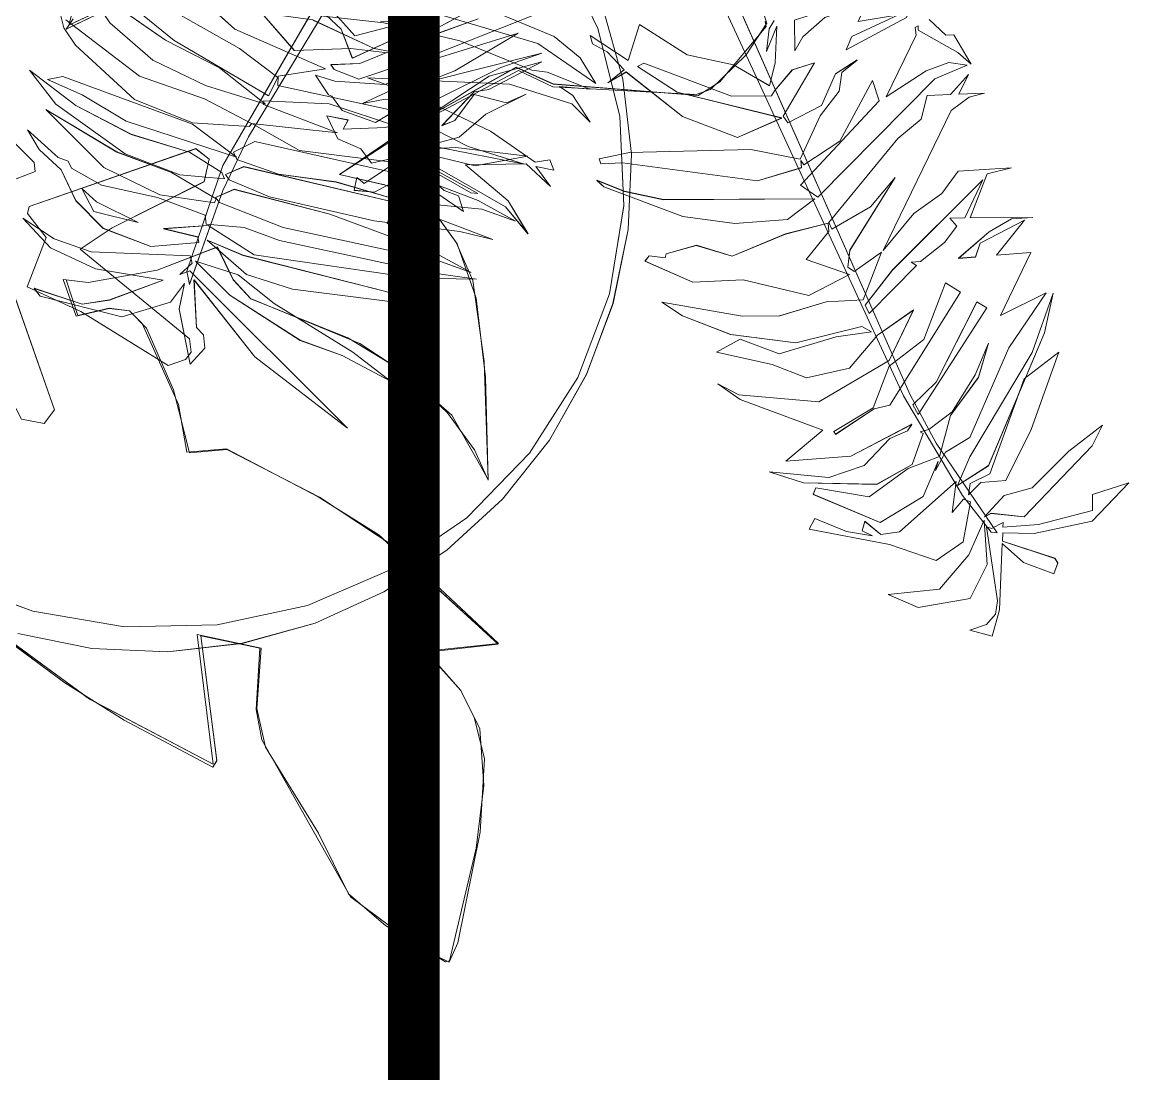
# Model space of a CAD drawing. Header units: millimetres. Extents: x -81374 to 485233, y -39075 to 157313.
# Drawn here: x 42525 to 43601, y -532 to 490 of the extents above; entities that cross this region are included whole.
import ezdxf
from ezdxf.enums import TextEntityAlignment as Align

# ---------------------------------------------------------------- set-up
doc = ezdxf.new("R2010")
doc.units = ezdxf.units.MM
doc.linetypes.add('CENTER', pattern=[2, 1.25, -0.25, 0.25, -0.25])
doc.linetypes.add('HIDDEN', pattern=[0.375, 0.25, -0.125])
doc.layers.add('CEN', color=252, linetype='CENTER')
doc.layers.add('CET color Black or White', color=7, linetype='Continuous')
doc.layers.add('G-IMPT', color=8, linetype='Continuous', lineweight=5)
doc.styles.get("Standard").update_dxf_attribs({"font": 'arial.ttf'})

# ---------------------------------------------------------------- blocks, each defined once
blk = doc.blocks.new('ng')
at = {"layer": 'CEN', "color": 9, "linetype": 'HIDDEN', "lineweight": 0, "ltscale": 1500, "true_color": 0xc7c8ca}
blk.add_line((43504.9, 40380), (43504.9, 34965.8), dxfattribs=at)
blk = doc.blocks.new('floor plan 1')
at = {"layer": 'G-IMPT', "color": 8, "ltscale": 500}
for p, q in [((15229.9, -38653.7), (15203.9, -38763.1)), ((15230.1, -38652.4), (15221.7, -38671.1)), ((15233.8, -38652.6), (15229.9, -38653.7)), ((15260.4, -38666.8), (15230.1, -38652.4)), ((15292.1, -38687.9), (15233.8, -38652.6)), ((15326.2, -38715.9), (15260.4, -38666.8)), ((15221.7, -38671.1), (15200.2, -38778.7)), ((15328, -38718.7), (15292.1, -38687.9)), ((15412.3, -38868.5), (15326.2, -38715.9)), ((15357.3, -38777.6), (15328, -38718.7)), ((15203.9, -38763.1), (15196.4, -38824)), ((15200.2, -38778.7), (15196, -38850)), ((15408.8, -38861.2), (15357.3, -38777.6)), ((15196.4, -38824), (15200.5, -38879.2)), ((15196, -38850), (15205.9, -38890.5)), ((15460.1, -38841.8), (15456, -38848.1)), ((15456, -38848.1), (15471.6, -38969.6)), ((15579.8, -38908), (15459.7, -38844.6)), ((15459.7, -38844.6), (15475.1, -38970.8)), ((15546.2, -38887.5), (15460.1, -38841.8)), ((15417.1, -38898.9), (15408.8, -38861.2)), ((15418, -38897.8), (15412.3, -38868.5)), ((15200.5, -38879.2), (15218.8, -38916.2)), ((15205.9, -38890.5), (15218.8, -38916.4)), ((15603.7, -38923.7), (15546.2, -38887.5)), ((15413, -38957.3), (15417.1, -38898.9)), ((15414.3, -38957.3), (15418, -38897.8)), ((15702.2, -38997.3), (15579.8, -38908)), ((15218.8, -38916.2), (15252.2, -38953.5)), ((15218.8, -38916.4), (15252.6, -38954.4)), ((15700.1, -38994.9), (15603.7, -38923.7)), ((15252.6, -38954.4), (15182.4, -38961.9)), ((15252.2, -38953.5), (15182.5, -38961.4)), ((15475.1, -38970.8), (15413, -38957.3)), ((15471.6, -38969.6), (15414.3, -38957.3)), ((15504.2, -38953.8), (15431.3, -38962.1)), ((15577.5, -38957), (15504.2, -38953.8)), ((15649.4, -38971.7), (15577.5, -38957)), ((15182.4, -38961.9), (15280.7, -39054.3)), ((15182.5, -38961.4), (15298.5, -39067.4)), ((15431.3, -38962.1), (15360.6, -38981.7)), ((14702.3, -38969.1), (14695.2, -38994.8)), ((14724.2, -38974.9), (14702.3, -38969.1)), ((14707.8, -38980.6), (14724.2, -38974.9)), ((15545.9, -38978.2), (15455.7, -38980.1)), ((15635.1, -38993.3), (15545.9, -38978.2)), ((14699.1, -38990.4), (14707.8, -38980.6)), ((15360.6, -38981.7), (15293.8, -39012.2)), ((15455.7, -38980.1), (15367.9, -38999)), ((14695.2, -38994.8), (14692.5, -39059.2)), ((14697.1, -39003.6), (14699.1, -38990.4)), ((14774.2, -38996.9), (14723.8, -39005.7)), ((14803.4, -39009.7), (14774.2, -38996.9)), ((15367.9, -38999), (15286.1, -39034.1)), ((15720, -39024.8), (15635.1, -38993.3)), ((14708, -39075.5), (14697.1, -39003.6)), ((14723.8, -39005.7), (14707.2, -39038.9)), ((14753.5, -39014.7), (14803.4, -39009.7)), ((14725, -39048.2), (14753.5, -39014.7)), ((15293.8, -39012.2), (15232.6, -39052.7)), ((14642.4, -39029.7), (14638.6, -39040.2)), ((14672, -39040.6), (14642.4, -39029.7)), ((14638.6, -39040.2), (14641.3, -39044.7)), ((14692.5, -39059.2), (14672, -39040.6)), ((14707.2, -39038.9), (14710, -39081.9)), ((14707.2, -39038.9), (14707.2, -39038.9)), ((14756.7, -39042.7), (14730.6, -39060.9)), ((14802.3, -39058.3), (14756.7, -39042.7)), ((15286.1, -39034.1), (15213.2, -39084.1)), ((14641.3, -39044.7), (14692.4, -39061.4)), ((14710, -39081.9), (14725, -39048.2)), ((15232.6, -39052.7), (15178.5, -39102.2)), ((15280.7, -39054.3), (15356.2, -39104.1)), ((14692.4, -39061.4), (14692.1, -39069.4)), ((14730.6, -39060.9), (14723.5, -39099.5)), ((14730.6, -39060.9), (14730.6, -39060.9)), ((14880.1, -39073.1), (14802.3, -39058.3)), ((14661.5, -39068.9), (14605, -39081)), ((14657.2, -39077.6), (14691.9, -39075)), ((14692.1, -39069.4), (14661.5, -39068.9)), ((14691.7, -39079.5), (14702.9, -39073.6)), ((14691.9, -39075), (14691.7, -39079.5)), ((14703.2, -39070.1), (14697.6, -39069.6)), ((14697.6, -39069.6), (14756.9, -39156.8)), ((14702.9, -39073.6), (14708, -39075.5)), ((14731.3, -39105.8), (14703.2, -39070.1)), ((14737.5, -39119.3), (14792.6, -39070.5)), ((14792.6, -39070.5), (14810.5, -39067.8)), ((14810.5, -39067.8), (14826.1, -39080.7)), ((14828.7, -39071.5), (14818.7, -39066.5)), ((14818.7, -39066.5), (14843.8, -39070.8)), ((14826.1, -39080.7), (14828.7, -39071.5)), ((14843.8, -39070.8), (14874.6, -39083.3)), ((14874.6, -39083.3), (14880.1, -39073.1)), ((15298.5, -39067.4), (15357.6, -39104.4)), ((14605, -39081), (14569.5, -39118.2)), ((14604.9, -39091.3), (14657.2, -39077.6)), ((14671.1, -39085), (14605.3, -39153.9)), ((14703.3, -39088.4), (14671.1, -39085)), ((14690.8, -39105.9), (14709.8, -39085.1)), ((14709.8, -39085.1), (14703.3, -39088.4)), ((14811.2, -39079.6), (14769.4, -39104.8)), ((14876.3, -39106.9), (14811.2, -39079.6)), ((15213.2, -39084.1), (15152.1, -39147)), ((14604.9, -39106.8), (14604.9, -39091.3)), ((14730.3, -39102.1), (14741.2, -39089.4)), ((14741.2, -39089.4), (14737.5, -39119.3)), ((14569.5, -39118.2), (14604.9, -39106.8)), ((14663.5, -39113.3), (14690.8, -39105.9)), ((14725.3, -39106.4), (14713.3, -39118.3)), ((14723.5, -39099.5), (14730.3, -39102.1)), ((14723.7, -39117.3), (14725.3, -39106.4)), ((14788.7, -39202.8), (14731.3, -39105.8)), ((14769.4, -39104.8), (14754.8, -39139.3)), ((14784.1, -39131.9), (14822, -39104.4)), ((14822, -39104.4), (14873.8, -39113.3)), ((14873.8, -39113.3), (14876.3, -39106.9)), ((15178.5, -39102.2), (15132.8, -39159.7)), ((15356.2, -39104.1), (15446.2, -39150.5)), ((15357.6, -39104.4), (15446.8, -39151)), ((14569.5, -39118.2), (14569.5, -39118.2)), ((14627.9, -39148.9), (14663.5, -39113.3)), ((14713.3, -39118.3), (14689.1, -39120.4)), ((14704.5, -39127), (14723.7, -39117.3)), ((14736, -39115.4), (14706, -39134.7)), ((14724, -39143.4), (14736, -39115.4)), ((14814.5, -39116.6), (14780.2, -39135.8)), ((14885.8, -39118.2), (14814.5, -39116.6)), ((14919.2, -39128.9), (14885.8, -39118.2)), ((14689.1, -39120.4), (14664.4, -39169.9)), ((14671.3, -39219.1), (14704.5, -39127)), ((14757.3, -39130), (14747.6, -39147.9)), ((14754.8, -39139.3), (14757.3, -39130)), ((14826.8, -39134.8), (14861.2, -39123.3)), ((14861.2, -39123.3), (14919.2, -39128.9)), ((15205.5, -39150.2), (15192.2, -39120.7)), ((15192.2, -39120.7), (15195, -39220.7)), ((15227.7, -39183.8), (15192.4, -39121.2)), ((15192.4, -39121.2), (15196.3, -39236.1)), ((14706, -39134.7), (14651.5, -39263.7)), ((14753.6, -39143.7), (14784.1, -39131.9)), ((14780.2, -39135.8), (14769.5, -39165.9)), ((14801.9, -39161.3), (14826.8, -39134.8)), ((14902.9, -39139.1), (14839.8, -39144)), ((14867, -39169.2), (14902.9, -39139.1)), ((14595, -39174.1), (14627.9, -39148.9)), ((14663.5, -39244.9), (14724, -39143.4)), ((14747.6, -39147.9), (14724, -39162.3)), ((14743, -39183.4), (14753.6, -39143.7)), ((14839.8, -39144), (14780.4, -39174.9)), ((15152.1, -39147), (15105.2, -39220.5)), ((15232, -39186.1), (15205.5, -39150.2)), ((15446.2, -39150.5), (15482.8, -39147.3)), ((15446.8, -39151), (15485.3, -39147.8)), ((15482.8, -39147.3), (15498.3, -39208.4)), ((15485.3, -39147.8), (15493.4, -39194.2)), ((14605.3, -39153.9), (14595, -39174.1)), ((14724, -39162.3), (14686.1, -39249.4)), ((14756.9, -39156.8), (14782.1, -39203.7)), ((14784.5, -39168.7), (14801.9, -39161.3)), ((15132.8, -39159.7), (15096.7, -39223.5)), ((14664.4, -39169.9), (14637.6, -39245)), ((14763.9, -39169.8), (14741.4, -39187.1)), ((14772.5, -39167.8), (14763.9, -39169.8)), ((14769.5, -39165.9), (14772.5, -39167.8)), ((14780.4, -39174.9), (14784.5, -39168.7)), ((14854.6, -39165.2), (14817.2, -39189.9)), ((14818.1, -39190.9), (14856.4, -39168)), ((14856.4, -39168), (14854.6, -39165.2)), ((14947.4, -39199.2), (14867, -39169.2)), ((15329, -39171.3), (15482.4, -39324.2)), ((15419.3, -39240.4), (15329, -39171.3)), ((15329, -39171.3), (15329, -39171.3)), ((14595, -39174.1), (14595, -39174.1)), ((14715.8, -39220.6), (14743, -39183.4)), ((15279, -39228.8), (15227.7, -39183.8)), ((15623.9, -39175.6), (15614, -39188.9)), ((15646, -39180.1), (15623.9, -39175.6)), ((14774.2, -39184.6), (14707.6, -39288)), ((14741.4, -39187.1), (14718.9, -39222.9)), ((14801.9, -39193.7), (14733, -39303.4)), ((14756.8, -39216), (14779.5, -39193.8)), ((14779.5, -39193.8), (14774.2, -39184.6)), ((14817.2, -39189.9), (14801.9, -39193.7)), ((14802.4, -39231.5), (14818.1, -39190.9)), ((15269.6, -39222.2), (15232, -39186.1)), ((15493.4, -39194.2), (15528.6, -39272.8)), ((15614, -39188.9), (15670.3, -39349.1)), ((15614, -39188.9), (15614, -39188.9)), ((14782.1, -39203.7), (14996.1, -39687.8)), ((14964.5, -39583.4), (14788.7, -39202.8)), ((14802.4, -39237.1), (14870.7, -39196.7)), ((14870.7, -39196.7), (14948.5, -39203.7)), ((14969.1, -39214.2), (14947.4, -39199.2)), ((14948.5, -39203.7), (14969.1, -39214.2)), ((14717.3, -39293.8), (14756.8, -39216)), ((15498.3, -39208.4), (15524.3, -39268.5)), ((14637.6, -39245), (14671.3, -39219.1)), ((14705.8, -39253.8), (14715.8, -39220.6)), ((14718.9, -39222.9), (14705.8, -39253.8)), ((14882.9, -39220), (14841.1, -39229.5)), ((14916.3, -39233.2), (14882.9, -39220)), ((15096.7, -39223.5), (15071, -39292.3)), ((15105.2, -39220.5), (15074.3, -39301.6)), ((15195, -39220.7), (15204, -39297.6)), ((15317, -39253.6), (15269.6, -39222.2)), ((15287.3, -39216.8), (15323.8, -39245)), ((15334.3, -39241.8), (15287.3, -39216.8)), ((15287.3, -39216.8), (15287.3, -39216.8)), ((14768.7, -39257.3), (14802.4, -39231.5)), ((14778.9, -39286), (14802.4, -39237.1)), ((14841.1, -39229.5), (14813.7, -39261.7)), ((14970.5, -39245), (14916.3, -39233.2)), ((15196.3, -39236.1), (15207.2, -39314.6)), ((15328.6, -39259.1), (15279, -39228.8)), ((15482, -39233.3), (15467.8, -39249)), ((15492.6, -39287), (15482, -39233.3)), ((15503.3, -39232.1), (15486.4, -39237.9)), ((15588.4, -39284.7), (15503.3, -39232.1)), ((14637.6, -39245), (14637.6, -39245)), ((14643, -39302.4), (14663.5, -39244.9)), ((14854, -39260.1), (14909.4, -39243.5)), ((14909.4, -39243.5), (14947.3, -39257.7)), ((14947.3, -39257.7), (14970.5, -39245)), ((15323.8, -39245), (15400.4, -39292.2)), ((15375.2, -39256.5), (15334.3, -39241.8)), ((15478.3, -39315.3), (15419.3, -39240.4)), ((15486.4, -39237.9), (15481, -39245.1)), ((15481, -39245.1), (15482.7, -39258)), ((15481, -39245.1), (15481, -39245.1)), ((14686.1, -39249.4), (14650, -39302.8)), ((14747.8, -39312.4), (14768.7, -39257.3)), ((14893.1, -39254), (14829.2, -39270.1)), ((14956.6, -39262.3), (14893.1, -39254)), ((15423.2, -39297.2), (15317, -39253.6)), ((15423, -39297), (15328.6, -39259.1)), ((15443.3, -39300.5), (15375.2, -39256.5)), ((15467.8, -39249), (15469, -39261.8)), ((15482.7, -39258), (15589.1, -39345)), ((14651.5, -39263.7), (14643, -39302.4)), ((14651.5, -39263.7), (14651.5, -39263.7)), ((14813.7, -39261.7), (14778.9, -39286)), ((14819.6, -39264.8), (14854, -39260.1)), ((14829.2, -39270.1), (14819.6, -39264.8)), ((15003.4, -39280.4), (14956.6, -39262.3)), ((15469, -39261.8), (15475.7, -39269)), ((15475.7, -39269), (15478.3, -39315.3)), ((15524.3, -39268.5), (15541, -39285.1)), ((14863.6, -39294), (14909, -39280.4)), ((14909, -39280.4), (14945.3, -39280.1)), ((14945.3, -39280.1), (15023.6, -39293.8)), ((15023.6, -39293.8), (15003.4, -39280.4)), ((15548.3, -39279.3), (15501, -39293.6)), ((15528.6, -39272.8), (15541, -39285.1)), ((15627.9, -39299.4), (15548.3, -39279.3)), ((15560.6, -39287.6), (15592.7, -39280.1)), ((15560.6, -39287.6), (15591.2, -39280.6)), ((15591.2, -39280.6), (15602.4, -39315.3)), ((15592.7, -39280.1), (15605.5, -39315.7)), ((14650, -39302.8), (14694.1, -39280.8)), ((14694.1, -39280.8), (14664.7, -39341.8)), ((14707.6, -39288), (14717.3, -39293.8)), ((14707.6, -39288), (14707.6, -39288)), ((14821.9, -39282.7), (14775.9, -39329.4)), ((14799.3, -39324.9), (14825.7, -39290.7)), ((14825.7, -39290.7), (14821.9, -39282.7)), ((15251.8, -39289.8), (15291.7, -39303.9)), ((15382.4, -39306.3), (15251.8, -39289.8)), ((15251.8, -39289.8), (15251.8, -39289.8)), ((15487.6, -39311.7), (15492.6, -39287)), ((15541, -39285.1), (15560.6, -39287.6)), ((15541, -39285.1), (15560.6, -39287.6)), ((15640.6, -39308.5), (15588.4, -39284.7)), ((14809.9, -39342.2), (14827.8, -39295.9)), ((14827.8, -39295.9), (14863.6, -39294)), ((14880.6, -39300.1), (14840.9, -39320.4)), ((14944.5, -39315.3), (14880.6, -39300.1)), ((15071, -39292.3), (15056.3, -39364.2)), ((15074.3, -39301.6), (15060.5, -39387.4)), ((15071, -39292.3), (15071, -39292.3)), ((15074.3, -39301.6), (15074.3, -39301.6)), ((15204, -39297.6), (15222.3, -39350.3)), ((15400.4, -39292.2), (15435.4, -39320.2)), ((15440.1, -39315.5), (15423, -39297)), ((15440.1, -39315.5), (15423.2, -39297.2)), ((15476.8, -39333.4), (15443.3, -39300.5)), ((15501, -39293.6), (15487.6, -39311.7)), ((15508.4, -39314.9), (15560.3, -39295.7)), ((15560.3, -39295.7), (15586.9, -39291.8)), ((15586.9, -39291.8), (15633.8, -39307)), ((15633.8, -39307), (15627.9, -39299.4)), ((14650, -39302.8), (14650, -39302.8)), ((14733, -39303.4), (14747.8, -39312.4)), ((14733, -39303.4), (14733, -39303.4)), ((15291.7, -39303.9), (15430.5, -39339.1)), ((15427.2, -39320.7), (15382.4, -39306.3)), ((15482.8, -39310.9), (15450.1, -39402.1)), ((15485.3, -39323.8), (15482.8, -39310.9)), ((15581.2, -39312.9), (15514, -39324.8)), ((15581.2, -39312.9), (15514, -39324.8)), ((15602.4, -39315.3), (15581.2, -39312.9)), ((15605.5, -39315.7), (15581.2, -39312.9)), ((15622.1, -39356.4), (15640.6, -39308.5)), ((14836.5, -39323.3), (14809.9, -39342.2)), ((14842.6, -39327.7), (14836.5, -39323.3)), ((14840.9, -39320.4), (14883.3, -39335.2)), ((14840.9, -39320.4), (14840.9, -39320.4)), ((14993.5, -39313.1), (14944.5, -39315.3)), ((15039.9, -39333.6), (14993.5, -39313.1)), ((15203.7, -39316), (15251.9, -39322.8)), ((15263.3, -39317), (15203.7, -39316)), ((15203.7, -39316), (15203.7, -39316)), ((15207.2, -39314.6), (15223.4, -39351.7)), ((15208.9, -39322.4), (15243, -39341)), ((15238.7, -39333.2), (15208.9, -39322.4)), ((15208.9, -39322.4), (15208.9, -39322.4)), ((15251.9, -39322.8), (15395.2, -39353.6)), ((15419.8, -39339.6), (15263.3, -39317)), ((15465.4, -39353.8), (15427.2, -39320.7)), ((15435.4, -39320.2), (15476.8, -39333.4)), ((15455.8, -39347.2), (15440.1, -39315.5)), ((15455.5, -39347.3), (15440.1, -39315.5)), ((15492.2, -39320.7), (15480.1, -39331.4)), ((15482.4, -39324.2), (15492.2, -39320.7)), ((15573.9, -39326.2), (15508.4, -39314.9)), ((14711.5, -39412.6), (14799.3, -39324.9)), ((14772.1, -39333.3), (14748.8, -39351.7)), ((14781.2, -39332.6), (14772.1, -39333.3)), ((14775.9, -39329.4), (14781.2, -39332.6)), ((14840.7, -39344), (14842.6, -39327.7)), ((15035.8, -39338.6), (15039.9, -39333.6)), ((15391.6, -39366.1), (15238.7, -39333.2)), ((15450.4, -39426.4), (15485.3, -39323.8)), ((15514, -39324.8), (15455.5, -39347.3)), ((15514, -39324.8), (15455.8, -39347.2)), ((15480.1, -39331.4), (15482.1, -39338.6)), ((15617.7, -39346.5), (15573.9, -39326.2)), ((14664.7, -39341.8), (14698.1, -39339.2)), ((14698.1, -39339.2), (14671, -39373.2)), ((14735.1, -39336.2), (14705.3, -39361.9)), ((14713.9, -39350.9), (14718.7, -39337.5)), ((14718.7, -39337.5), (14735.1, -39336.2)), ((14808.4, -39343.9), (14742.3, -39479.8)), ((14778.4, -39379.7), (14808.4, -39343.9)), ((14796.8, -39414.9), (14840.7, -39344)), ((14883.3, -39335.2), (14861.1, -39362.4)), ((14903.4, -39359.8), (14955.2, -39338.3)), ((14955.2, -39338.3), (14990, -39348.8)), ((14990, -39348.8), (15019.3, -39340.6)), ((15019.3, -39340.6), (15020.1, -39336.6)), ((15020.1, -39336.6), (15035.8, -39338.6)), ((15243, -39341), (15346.3, -39379)), ((15464.6, -39368.2), (15419.8, -39339.6)), ((15430.5, -39339.1), (15465.4, -39353.8)), ((15482.1, -39338.6), (15578.2, -39342.6)), ((15589.1, -39345), (15557.8, -39365.9)), ((15578.2, -39342.6), (15614.1, -39355.1)), ((14671, -39373.2), (14713.9, -39350.9)), ((14748.8, -39351.7), (14736.7, -39367.5)), ((15187.8, -39354.6), (15282.3, -39390.6)), ((15220, -39362.3), (15187.8, -39354.6)), ((15187.8, -39354.6), (15187.8, -39354.6)), ((15222.3, -39350.3), (15240.7, -39375.6)), ((15223.4, -39351.7), (15240.3, -39375)), ((15395.2, -39353.6), (15429.4, -39366.1)), ((15465.4, -39353.8), (15465.4, -39353.8)), ((15520.2, -39347.6), (15473.5, -39351.7)), ((15473.5, -39351.7), (15474.6, -39356.9)), ((15566.6, -39365.3), (15520.2, -39347.6)), ((15614.1, -39355.1), (15644.7, -39375.2)), ((15644.7, -39375.2), (15617.7, -39346.5)), ((14705.3, -39361.9), (14683.6, -39374.5)), ((14858.1, -39364.6), (14820.7, -39386.2)), ((14861, -39371.2), (14858.1, -39364.6)), ((14861.1, -39362.4), (14861.9, -39370.3)), ((14861.9, -39370.3), (14903.4, -39359.8)), ((15056.3, -39364.2), (15053.1, -39437.5)), ((15175.4, -39386.2), (15153.6, -39360)), ((15153.6, -39360), (15172.9, -39392.2)), ((15303.2, -39372.6), (15220, -39362.3)), ((15453.6, -39390.5), (15391.6, -39366.1)), ((15429.4, -39366.1), (15466.5, -39369.4)), ((15507.9, -39365), (15464.6, -39368.2)), ((15557.8, -39365.9), (15468.3, -39410.7)), ((15474.6, -39356.9), (15507.9, -39365)), ((15593, -39392.2), (15566.6, -39365.3)), ((15640.3, -39379.7), (15622.1, -39356.4)), ((14683.6, -39374.5), (14662.9, -39376)), ((14662.9, -39376), (14723.9, -39375.5)), ((14723.9, -39375.5), (14707.1, -39418.3)), ((14729, -39375.5), (14711.5, -39412.6)), ((14743.4, -39375.4), (14729, -39375.5)), ((14736.7, -39367.5), (14743.4, -39375.4)), ((14793.9, -39452.8), (14861, -39371.2)), ((14901.2, -39374.1), (14874.8, -39393.9)), ((14952.4, -39370), (14901.2, -39374.1)), ((15003, -39376.9), (14952.4, -39370)), ((15079.8, -39405.6), (15003, -39376.9)), ((15165.6, -39372.4), (15202.1, -39392.3)), ((15198.5, -39384.1), (15165.6, -39372.4)), ((15165.6, -39372.4), (15165.6, -39372.4)), ((15240.3, -39375), (15263.1, -39393.9)), ((15240.7, -39375.6), (15263.7, -39394.6)), ((15283.6, -39367.1), (15270.7, -39394.8)), ((15290.4, -39370.2), (15283.6, -39367.1)), ((15284.8, -39386.4), (15290.4, -39370.2)), ((15405, -39395.9), (15303.2, -39372.6)), ((15466.5, -39369.4), (15467.4, -39378.2)), ((15532.7, -39371.1), (15573.2, -39391.2)), ((15575.8, -39381.6), (15532.7, -39371.1)), ((15532.7, -39371.1), (15532.7, -39371.1)), ((14751.4, -39399.3), (14778.4, -39379.7)), ((14820.7, -39386.2), (14796.8, -39414.9)), ((15060.5, -39387.4), (15064.4, -39474.5)), ((15241.7, -39424.3), (15175.4, -39386.2)), ((15274.9, -39391.6), (15198.5, -39384.1)), ((15216.2, -39381.9), (15221.1, -39396.9)), ((15251.5, -39406.1), (15216.2, -39381.9)), ((15216.2, -39381.9), (15216.2, -39381.9)), ((15268.6, -39418.9), (15278.3, -39385.4)), ((15278.3, -39385.4), (15284.8, -39386.4)), ((15346.3, -39379), (15439.3, -39403.2)), ((15467.4, -39378.2), (15513.6, -39395.5)), ((15476.5, -39442.8), (15638.4, -39386.6)), ((15587.2, -39404), (15575.8, -39381.6)), ((15638.4, -39386.6), (15640.3, -39379.7)), ((14871.9, -39395.8), (14758.2, -39510.7)), ((14888.8, -39407.3), (14871.9, -39395.8)), ((14874.8, -39393.9), (15021.7, -39393.2)), ((14874.8, -39393.9), (14874.8, -39393.9)), ((15021.7, -39393.2), (15059.7, -39401.3)), ((15172.9, -39392.2), (15214.4, -39427)), ((15202.1, -39392.3), (15257.5, -39413.4)), ((15221.1, -39396.9), (15235.2, -39402.2)), ((15270.7, -39394.8), (15256.7, -39412)), ((15263.1, -39393.9), (15292.2, -39407.2)), ((15263.7, -39394.6), (15292.8, -39407.7)), ((15340.2, -39410.4), (15274.9, -39391.6)), ((15282.3, -39390.6), (15429.8, -39425.3)), ((15444.1, -39412.4), (15405, -39395.9)), ((15439.3, -39403.2), (15457.3, -39395.2)), ((15457.3, -39395.2), (15453.6, -39390.5)), ((15458.3, -39390.3), (15456.6, -39394.2)), ((15456.6, -39394.2), (15500, -39419.5)), ((15456.6, -39394.2), (15456.6, -39394.2)), ((15511.4, -39397.8), (15458.3, -39390.3)), ((15565.9, -39424.6), (15511.4, -39397.8)), ((15513.6, -39395.5), (15568.3, -39407.2)), ((15573.2, -39391.2), (15587.2, -39404)), ((15607.3, -39422.3), (15593, -39392.2)), ((14735.3, -39420.8), (14751.4, -39399.3)), ((14812.3, -39489.2), (14888.8, -39407.3)), ((15059.7, -39401.3), (15086.8, -39412)), ((15086.8, -39412), (15079.8, -39405.6)), ((15155.3, -39428.1), (15131.8, -39406.1)), ((15131.8, -39406.1), (15145.9, -39425.4)), ((15202.4, -39399.4), (15261.3, -39432.1)), ((15209.2, -39399.9), (15202.4, -39399.4)), ((15202.4, -39399.4), (15202.4, -39399.4)), ((15260.7, -39429.4), (15209.2, -39399.9)), ((15235.2, -39402.2), (15258.3, -39423.4)), ((15258.3, -39423.4), (15251.5, -39406.1)), ((15302.7, -39400.6), (15268.6, -39418.9)), ((15271.6, -39436.6), (15313, -39409.1)), ((15292.2, -39407.2), (15336.7, -39417.6)), ((15292.8, -39407.7), (15336.7, -39417.6)), ((15322.5, -39402.3), (15302.7, -39400.6)), ((15313, -39409.1), (15320.1, -39414.9)), ((15320.1, -39414.9), (15322.5, -39402.3)), ((15450.1, -39402.1), (15425.4, -39454.3)), ((15568.3, -39407.2), (15597.4, -39424)), ((15684, -39400.9), (15632.8, -39420.7)), ((14707.1, -39418.3), (14683.6, -39424.2)), ((14711.5, -39412.6), (14711.5, -39412.6)), ((14930.4, -39411.7), (14887.7, -39424.3)), ((15061.6, -39428.9), (14930.4, -39411.7)), ((15256.7, -39412), (15260.7, -39429.4)), ((15257.5, -39413.4), (15419.2, -39449.8)), ((15336.7, -39417.6), (15263, -39465.6)), ((15336.7, -39417.6), (15270.8, -39462.7)), ((15396, -39418), (15340.2, -39410.4)), ((15436.7, -39432.2), (15396, -39418)), ((15429.8, -39425.3), (15447.5, -39417.7)), ((15447.5, -39417.7), (15444.1, -39412.4)), ((15448.6, -39413.6), (15451.3, -39419.5)), ((15492.1, -39417.4), (15448.6, -39413.6)), ((15448.6, -39413.6), (15448.6, -39413.6)), ((15451.3, -39419.5), (15482.8, -39439.4)), ((15468.3, -39410.7), (15463.5, -39432.7)), ((15545.3, -39437.9), (15492.1, -39417.4)), ((15500, -39419.5), (15553.3, -39439.5)), ((14683.6, -39424.2), (14705, -39422.8)), ((14705, -39422.8), (14735.3, -39420.8)), ((14705, -39422.8), (14705, -39422.8)), ((14885.5, -39427.1), (14850.4, -39450)), ((14888.4, -39431.2), (14885.5, -39427.1)), ((14887.7, -39424.3), (14888.4, -39431.2)), ((15082.8, -39428), (15061.6, -39428.9)), ((15084.4, -39432.8), (15082.8, -39428)), ((15145.9, -39425.4), (15128.5, -39422)), ((15128.5, -39422), (15132.5, -39431.8)), ((15132.5, -39431.8), (15146.7, -39429.8)), ((15146.7, -39429.8), (15190.1, -39459.8)), ((15205, -39426.2), (15154, -39435.4)), ((15214.4, -39427), (15155.3, -39428.1)), ((15211.7, -39444.9), (15157.1, -39427.7)), ((15157.1, -39427.7), (15242.8, -39444.6)), ((15259.7, -39439.3), (15205, -39426.2)), ((15375.7, -39441), (15241.7, -39424.3)), ((15261.3, -39432.1), (15266.7, -39422.9)), ((15266.7, -39422.9), (15264.5, -39438.2)), ((15305.6, -39428.8), (15271.6, -39436.6)), ((15316.1, -39442.6), (15305.6, -39428.8)), ((15335.9, -39623.8), (15450.4, -39426.4)), ((15622.4, -39480.8), (15565.9, -39424.6)), ((15597.4, -39424), (15600.7, -39430.5)), ((15600.7, -39430.5), (15610.3, -39434.2)), ((15628.8, -39441.9), (15607.3, -39422.3)), ((15632.8, -39420.7), (15633.5, -39429.3)), ((15632.8, -39420.7), (15632.8, -39420.7)), ((15633.5, -39429.3), (15673.1, -39468.3)), ((14869.6, -39474.8), (14888.9, -39432.6)), ((14888.9, -39432.6), (14936.8, -39441.9)), ((14936.8, -39441.9), (15054.9, -39439.1)), ((15053.1, -39437.5), (15061.4, -39510.4)), ((15054.9, -39439.1), (15084.4, -39432.8)), ((15154, -39435.4), (15223.6, -39444)), ((15264.5, -39438.2), (15259.7, -39439.3)), ((15421.9, -39467.1), (15375.7, -39441)), ((15419.2, -39449.8), (15439.8, -39439.5)), ((15439.8, -39439.5), (15436.7, -39432.2)), ((15436.9, -39434.7), (15479.7, -39466.7)), ((15544.1, -39469.4), (15436.9, -39434.7)), ((15436.9, -39434.7), (15436.9, -39434.7)), ((15463.5, -39432.7), (15476.5, -39442.8)), ((15482.8, -39439.4), (15539.2, -39456.7)), ((15612.7, -39486.2), (15545.3, -39437.9)), ((15553.3, -39439.5), (15622.4, -39480.8)), ((15610.3, -39434.2), (15640.1, -39461.2)), ((15640.1, -39461.2), (15628.8, -39441.9)), ((14771.4, -39471.6), (14793.9, -39452.8)), ((14850.4, -39450), (14818.8, -39509.2)), ((15277.1, -39478.3), (15211.7, -39444.9)), ((15242.1, -39448.1), (15220.4, -39453.9)), ((15223.6, -39444), (15254, -39442.2)), ((15264.2, -39453.1), (15242.1, -39448.1)), ((15242.8, -39444.6), (15280.4, -39464.3)), ((15254, -39442.2), (15264.2, -39453.1)), ((15338.5, -39452.4), (15316.1, -39442.6)), ((15349.3, -39474.7), (15338.5, -39452.4)), ((14949.9, -39453.5), (14906.8, -39472.6)), ((15003.4, -39474), (14949.9, -39453.5)), ((15270.8, -39462.7), (15165, -39521.8)), ((15190.1, -39459.8), (15264.3, -39495.1)), ((15220.4, -39453.9), (15194.5, -39476.4)), ((15265.2, -39454.1), (15243.7, -39462.6)), ((15243.7, -39462.6), (15268.5, -39467.6)), ((15243.7, -39462.6), (15243.7, -39462.6)), ((15245.7, -39477.2), (15292.1, -39463.3)), ((15268.1, -39457.2), (15265.2, -39454.1)), ((15285.1, -39453.9), (15268.1, -39457.2)), ((15268.5, -39467.6), (15285.1, -39453.9)), ((15292.1, -39463.3), (15333.3, -39461.8)), ((15333.3, -39461.8), (15328.5, -39470.6)), ((15410.8, -39485.8), (15338.9, -39458.2)), ((15338.9, -39458.2), (15422.3, -39467.4)), ((15425.4, -39454.3), (15342.3, -39591.4)), ((15539.2, -39456.7), (15593.3, -39484.6)), ((14765.5, -39494.4), (14771.4, -39471.6)), ((14900.9, -39467.9), (14868.3, -39484.7)), ((14905.5, -39474.4), (14900.9, -39467.9)), ((14906.8, -39472.6), (15008.6, -39497.7)), ((15058.1, -39517.2), (15003.4, -39474)), ((15093.1, -39468.7), (15109.9, -39494.6)), ((15111, -39486.3), (15093.1, -39468.7)), ((15093.1, -39468.7), (15093.1, -39468.7)), ((15263, -39465.6), (15162.9, -39518.6)), ((15205.8, -39495.5), (15224.8, -39470.2)), ((15237.4, -39465.1), (15206, -39498)), ((15224.8, -39470.2), (15237.4, -39465.1)), ((15301.7, -39468.1), (15269.6, -39487.8)), ((15280.4, -39464.3), (15347, -39486.5)), ((15334.3, -39479.8), (15301.7, -39468.1)), ((15328.5, -39470.6), (15349.3, -39474.7)), ((15424.6, -39464.3), (15421.9, -39467.1)), ((15422.3, -39467.4), (15468.1, -39491.1)), ((15479.6, -39467.8), (15424.6, -39464.3)), ((15536.1, -39490.6), (15479.6, -39467.8)), ((15479.7, -39466.7), (15605.9, -39512.8)), ((15587.1, -39495.2), (15544.1, -39469.4)), ((14742.3, -39479.8), (14724.8, -39492.9)), ((14851.2, -39498.7), (14869.6, -39474.8)), ((14868.3, -39484.7), (14854.5, -39515.5)), ((14875, -39526.2), (14905.5, -39474.4)), ((15064.4, -39474.5), (15085.8, -39559.5)), ((15194.5, -39476.4), (15155.5, -39495.6)), ((15191.4, -39513.2), (15245.7, -39477.2)), ((15396.9, -39504.2), (15277.1, -39478.3)), ((15344.3, -39493.8), (15334.3, -39479.8)), ((15593.3, -39484.6), (15638.2, -39519.1)), ((14724.8, -39492.9), (14709.8, -39496.7)), ((14709.8, -39496.7), (14734.7, -39495.6)), ((14725.2, -39515), (14743, -39495.3)), ((14734.7, -39495.6), (14725.2, -39515)), ((14743, -39495.3), (14765.5, -39494.4)), ((14766.4, -39518.5), (14805.3, -39493.2)), ((14805.3, -39493.2), (14776.2, -39553)), ((14818.8, -39509.2), (14812.3, -39489.2)), ((14916.8, -39494), (14913.8, -39499)), ((14955.9, -39493.8), (14916.8, -39494)), ((15041, -39525.8), (14955.9, -39493.8)), ((14988, -39494.5), (14967.2, -39507.8)), ((14990.2, -39495.4), (14976.3, -39500.3)), ((15129.2, -39505.6), (14988, -39494.5)), ((15129.3, -39502.8), (14990.2, -39495.4)), ((15109.9, -39494.6), (15122.9, -39503.3)), ((15171.6, -39505.6), (15111, -39486.3)), ((15155.5, -39495.6), (15174.5, -39487.2)), ((15174.5, -39487.2), (15205.8, -39495.5)), ((15243.8, -39490), (15179.9, -39521.7)), ((15269.6, -39487.8), (15243.8, -39490)), ((15251, -39507.6), (15267.3, -39489.5)), ((15264.3, -39495.1), (15309.6, -39511.6)), ((15267.3, -39489.5), (15292.4, -39490.9)), ((15314.5, -39486.7), (15269.6, -39507.4)), ((15292.4, -39490.9), (15314.5, -39486.7)), ((15347.4, -39495.2), (15344.3, -39493.8)), ((15347, -39486.5), (15410.5, -39489.3)), ((15360.2, -39514.2), (15347.4, -39495.2)), ((15405.8, -39494), (15396.9, -39511.8)), ((15497.5, -39547.8), (15405.8, -39494)), ((15408.9, -39485.9), (15453.4, -39521.4)), ((15467.2, -39504.3), (15408.9, -39485.9)), ((15408.9, -39485.9), (15408.9, -39485.9)), ((15410.5, -39489.3), (15410.8, -39485.8)), ((15468.1, -39491.1), (15531.1, -39513.2)), ((15593.6, -39543.3), (15536.1, -39490.6)), ((15620.7, -39510), (15587.1, -39495.2)), ((15638.2, -39519.1), (15612.7, -39486.2)), ((14848.6, -39516.7), (14851.2, -39498.7)), ((14913.8, -39499), (14896.7, -39519.3)), ((14913.3, -39526.3), (14918.8, -39504)), ((14918.8, -39504), (14953.8, -39524.2)), ((14976.3, -39500.3), (14941.5, -39534)), ((15008.6, -39497.7), (15047.1, -39522.7)), ((15087.5, -39506.2), (15102.9, -39531.1)), ((15144.1, -39544.9), (15087.5, -39506.2)), ((15087.5, -39506.2), (15087.5, -39506.2)), ((15122.9, -39503.3), (15093.6, -39500.6)), ((15093.6, -39500.6), (15135, -39517.1)), ((15165, -39521.8), (15129.2, -39505.6)), ((15162.9, -39518.6), (15129.3, -39502.8)), ((15191.7, -39500.2), (15140.1, -39527.1)), ((15309.6, -39511.6), (15171.6, -39505.6)), ((15206, -39498), (15191.7, -39500.2)), ((15271.3, -39513.3), (15292.8, -39505.1)), ((15292.8, -39505.1), (15341.3, -39508.5)), ((15396.4, -39513.3), (15396.9, -39504.2)), ((15518.4, -39528.7), (15467.2, -39504.3)), ((14758.2, -39510.7), (14726.7, -39523.8)), ((14854.5, -39515.5), (14833.7, -39528.9)), ((14833.7, -39528.9), (14848.6, -39516.7)), ((14967.2, -39507.8), (14922, -39561.5)), ((15076.1, -39506.9), (15058.1, -39517.2)), ((15060, -39519.3), (15076.1, -39506.9)), ((15061.4, -39510.4), (15081, -39581.1)), ((15135, -39517.1), (15149.7, -39519)), ((15140, -39535.6), (15251, -39507.6)), ((15140.1, -39527.1), (15191.4, -39513.2)), ((15249.6, -39508.7), (15224.8, -39518.4)), ((15259.7, -39509.7), (15249.6, -39508.7)), ((15252.1, -39527.5), (15259.7, -39509.7)), ((15318.1, -39510.4), (15267, -39527.5)), ((15269.6, -39507.4), (15271.3, -39513.3)), ((15342, -39519.6), (15318.1, -39510.4)), ((15341.3, -39508.5), (15360.2, -39514.2)), ((15350.5, -39520.4), (15396.4, -39513.3)), ((15396.9, -39511.8), (15433.9, -39540.2)), ((15396.9, -39511.8), (15396.9, -39511.8)), ((15531.1, -39513.2), (15602.8, -39567.9)), ((15605.9, -39512.8), (15620.7, -39510)), ((14735.6, -39536.4), (14722.9, -39524.9)), ((14722.9, -39524.9), (14739.7, -39553.3)), ((14726.7, -39523.8), (14744.6, -39526.4)), ((14744.6, -39526.4), (14766.4, -39518.5)), ((14896.7, -39519.3), (14875, -39526.2)), ((14911.7, -39561.9), (14913.3, -39526.3)), ((14953.8, -39524.2), (14999, -39533.9)), ((15047.1, -39522.7), (15041, -39525.8)), ((15076.5, -39537), (15060, -39519.3)), ((15179.9, -39521.7), (15140, -39535.6)), ((15262.5, -39527.1), (15144, -39574.2)), ((15149.7, -39519), (15219.9, -39547.5)), ((15224.8, -39518.4), (15163.3, -39555.1)), ((15163.3, -39555.1), (15252.1, -39527.5)), ((15250, -39551.6), (15262.5, -39527.1)), ((15252.1, -39527.5), (15252.1, -39527.5)), ((15267, -39527.5), (15266.5, -39532.5)), ((15267, -39527.5), (15267, -39527.5)), ((15290.8, -39536.2), (15317.2, -39525.7)), ((15317.2, -39525.7), (15345.1, -39524.4)), ((15345.1, -39524.4), (15342, -39519.6)), ((15438.5, -39558.8), (15350.5, -39520.4)), ((15453.4, -39521.4), (15506, -39548.2)), ((14774.4, -39557.9), (14735.6, -39536.4)), ((14844.2, -39538.9), (14785.5, -39570.1)), ((14838.7, -39551.9), (14844.2, -39538.9)), ((14894.1, -39537.8), (14886.5, -39551.4)), ((14894.6, -39567.6), (14894.1, -39537.8)), ((14921.7, -39537.3), (14911.7, -39561.9)), ((14919.2, -39559.4), (14921.7, -39537.3)), ((14941.5, -39534), (14921.4, -39564.9)), ((14999, -39533.9), (15045.3, -39563.4)), ((15045.3, -39563.4), (15056.1, -39528.6)), ((15056.1, -39528.6), (15093.3, -39552.7)), ((15090.9, -39544.8), (15076.5, -39537)), ((15102.9, -39531.1), (15128, -39551.9)), ((15140, -39535.6), (15140, -39535.6)), ((15324.4, -39530.8), (15261.9, -39559.2)), ((15265.1, -39533.1), (15303, -39540.2)), ((15325.8, -39540.2), (15265.1, -39533.1)), ((15265.1, -39533.1), (15265.1, -39533.1)), ((15266.5, -39532.5), (15290.8, -39536.2)), ((15335.2, -39559), (15324.4, -39530.8)), ((15380.8, -39538.1), (15325.8, -39540.2)), ((15412.5, -39574.8), (15380.8, -39538.1)), ((15560, -39565.2), (15518.4, -39528.7)), ((15093.3, -39552.7), (15090.9, -39544.8)), ((15284.8, -39586.6), (15144.1, -39544.9)), ((15219.9, -39547.5), (15293.8, -39565)), ((15303, -39540.2), (15362.9, -39567.8)), ((15433.9, -39540.2), (15516.1, -39586.6)), ((15528.4, -39572.7), (15497.5, -39547.8)), ((15506, -39548.2), (15585.4, -39603.4)), ((15604.8, -39560.3), (15593.6, -39543.3)), ((14739.7, -39553.3), (14747.5, -39553)), ((14747.5, -39553), (14763.5, -39568.2)), ((14774.4, -39562.2), (14774.4, -39557.9)), ((14776.2, -39553), (14777.3, -39560.6)), ((14793.5, -39572.8), (14838.7, -39551.9)), ((14886.5, -39551.4), (14865.1, -39570.3)), ((14914.4, -39567.2), (14919.2, -39559.4)), ((15085.8, -39559.5), (15123.9, -39639.2)), ((15128, -39551.9), (15199.4, -39581.3)), ((15202, -39569), (15250, -39551.6)), ((15261.9, -39559.2), (15262.7, -39563.8)), ((15274.7, -39564.8), (15321.9, -39552.5)), ((15321.9, -39552.5), (15347, -39580.2)), ((15349.9, -39572.4), (15335.2, -39559)), ((15498.6, -39613.1), (15438.5, -39558.8)), ((15527.5, -39595.3), (15602.7, -39558.9)), ((15602.7, -39558.9), (15595.8, -39568.9)), ((15608.9, -39577.1), (15604.8, -39560.3)), ((14777.3, -39560.6), (14774.4, -39562.2)), ((14921.4, -39564.9), (14926.1, -39578.2)), ((14921.4, -39564.9), (14921.4, -39564.9)), ((14922, -39561.5), (14922.9, -39566.5)), ((14922, -39561.5), (14922, -39561.5)), ((15238.4, -39561.8), (15180.4, -39593.3)), ((15262, -39560.7), (15238.4, -39561.8)), ((15257.1, -39563.3), (15262, -39560.7)), ((15262.7, -39563.8), (15257.1, -39563.3)), ((15297, -39566.7), (15274.7, -39564.8)), ((15293.8, -39565), (15361, -39572.5)), ((15529.3, -39596.2), (15600.1, -39562.7)), ((15577.2, -39591), (15560, -39565.2)), ((15600.1, -39562.7), (15593.1, -39588.6))]:
    blk.add_line(p, q, dxfattribs=at)
at = {"layer": 'CEN', "linetype": 'Continuous'}
blk.add_blockref('ng', (-28240.4, -78519.6), dxfattribs=at)
at = {"layer": 'G-IMPT', "color": 8, "ltscale": 500}
for rotation, p in [(359.9992, (39680.6, -4989.6, 0)), (359.9992, (35886.7, -10139.3, 0)), (270.0008, (28873.3, -20643.5, 0)), (359.9992, (11975.3, -26935.4, 0)), (359.9992, (15267.6, -26935.4, 0)), (359.9992, (26686.3, -26987.7, 0)), (270.0008, (15861.1, -28615, 0)), (89.9992, (23697.8, -33300.6, 0)), (89.9992, (23597.9, -35337.7, 0)), (89.9992, (23597.9, -37388.3, 0)), (359.9992, (13750.4, -37781.5, 0)), (89.9992, (23697.8, -40746.8, 0)), (89.9992, (23597.8, -44302.5, 0)), (89.9992, (23597.8, -46399.1, 0)), (89.9992, (23697.8, -48339.8, 0)), (89.9992, (23697.8, -54280, 0)), (359.9992, (27418.1, -55702.4, 0)), (89.9992, (9671.9, -65856.5, 0)), (359.9992, (4684.1, -67403.4, 0)), (359.9992, (8737.2, -67403.4, 0))]:
    blk.add_attdef('PARTITIONTYPE', text='', height=200, rotation=rotation, dxfattribs=at).set_placement(p, align=Align.MIDDLE_CENTER)

msp = doc.modelspace()

# ---------------------------------------------------------------- linework, layer by layer
at = {"layer": 'CEN', "color": 11, "linetype": 'HIDDEN', "lineweight": 0, "ltscale": 1500, "const_width": 50}
msp.add_lwpolyline([(42906.2, -935.7), (42906.2, 4478.5)], dxfattribs=at)
at = {"layer": 'CET color Black or White', "color": 8, "linetype": 'Continuous', "lineweight": 18}
for points in [[(43206.3, 508), (43382.1, 127.4), (43439.5, 30.4), (43467.6, -5.2), (43473.2, -5.8), (43413.9, 81.4), (43388.7, 128.3), (43174.7, 612.4)], [(42235.1, 546.6), (42204.1, 465.4), (42190.4, 379.6), (42194.2, 292.5), (42215.6, 207.5), (42253.8, 127.8), (42307.1, 56.5), (42373.7, -3.8), (42450.8, -50.5), (42535.7, -82.1), (42624.9, -97.2), (42715.1, -95.3), (42802.9, -76.4), (42884.8, -41.3), (42957.6, 8.7), (43018.7, 71.6), (43065.6, 145.1), (43096.5, 226.3), (43096.5, 226.3), (43110.3, 312.1), (43106.4, 399.1), (43085, 484.2), (43046.9, 563.9)], [(42834.9, 548.4), (42720.4, 351.1), (42685.5, 248.4), (42688, 235.6), (42720.7, 326.7), (42745.4, 379), (42828.5, 516.1)], [(42672.2, 537.8), (42732.3, 483.4), (42820.3, 445), (42774.4, 437.9), (42773.9, 428.9), (42893.7, 402.9), (42959.1, 369.6), (43013.7, 352.3), (42928, 369.2), (42890.4, 388.9), (42823.8, 411.1), (42760.3, 413.9), (42760, 410.4), (42831.9, 382.8), (42748.5, 392), (42702.7, 415.8), (42639.7, 437.9), (42568, 492.5)], [(42643.3, 519.9), (42568.1, 483.5), (42575, 493.5)], [(42641.5, 520.9), (42570.7, 487.4), (42577.7, 513.2)], [(42821, 497), (42835.6, 483.6), (42846.5, 455.5), (42908.9, 483.9), (42908.1, 488.4), (42913.7, 487.9), (42908.8, 485.4), (42932.4, 486.4), (42990.4, 518)], [(42521.4, -103.7), (42593.3, -118.3), (42666.6, -121.5), (42739.5, -113.2), (42810.2, -93.6), (42877, -63.2), (42938.2, -22.7), (42992.3, 26.9), (43038, 84.3), (43074.2, 148.2), (43099.9, 216.9), (43099.9, 216.9), (43114.5, 288.8), (43117.7, 362.1), (43109.4, 435), (43089.8, 505.7)], [(42470.7, -80.5), (42567.1, -151.6), (42624.6, -187.9), (42710.7, -233.6), (42714.8, -227.2), (42699.3, -105.8), (42756.5, -118.1), (42752.8, -177.6), (42758.5, -206.9), (42844.6, -359.5), (42910.4, -408.5), (42940.7, -423), (42949.1, -404.3), (42970.6, -296.7), (42974.8, -225.4), (42964.9, -184.9), (42952, -159), (42918.2, -120.9), (42988.4, -113.4), (42890.1, -21.1), (42814.6, 28.7), (42724.6, 75.1), (42688, 71.9), (42672.5, 133), (42646.5, 193.1), (42629.8, 209.7), (42610.2, 212.3), (42579.6, 205.2), (42568.4, 240), (42589.6, 237.5), (42656.8, 249.4), (42715, 271.8), (42730.7, 240.2), (42747.6, 221.8), (42853.8, 178.2), (42901.3, 146.8), (42938.8, 110.8), (42965.3, 74.8), (42978.6, 45.4), (42975.8, 145.3), (42966.8, 222.3), (42948.5, 274.9), (42930.2, 300.2), (42907.1, 319.2), (42878, 332.4), (42834.1, 342.2), (42907.8, 390.2), (43007.9, 443.2), (43041.5, 427.4), (43180.6, 420), (43194.5, 424.9), (43229.3, 458.6), (43249.4, 489.5), (43249.4, 489.5), (43244.7, 502.9)], [(42561.9, 501.7), (42566, 484.9), (42577.2, 467.9), (42634.7, 415.2), (42691.2, 392.4), (42746.2, 388.9), (42748.9, 391.7), (42795.1, 365.6), (42929.1, 348.9), (42995.4, 310.8), (43017.3, 284.7), (42997.9, 316.8), (42956.4, 351.6), (43015.5, 352.7), (43039.1, 330.8), (43024.9, 350), (43042.3, 346.6), (43038.3, 356.4), (43024.1, 354.4), (42980.8, 384.5), (42906.5, 419.7), (42861.2, 436.3), (42999.2, 430.2), (43059.8, 410.9), (43077.7, 393.3), (43077.7, 393.3), (43060.9, 419.2), (43047.9, 427.9), (43077.2, 425.3), (43035.8, 441.7), (43021.1, 443.6), (42950.9, 472.1), (42877, 489.6), (42809.8, 497.2)], [(42873.8, 491.3), (42896.1, 489.4), (42848.9, 477.1), (42823.8, 504.8)], [(42968.8, 493.6), (42920.8, 476.3), (42908.3, 451.7), (43026.9, 498.9)], [(42468.6, -78.1), (42591.1, -167.4), (42711.1, -230.7), (42695.7, -104.6), (42757.8, -118.1), (42753.7, -176.5), (42762, -214.2), (42813.6, -297.7), (42842.8, -356.7), (42878.7, -387.5), (42937.1, -422.7), (42940.9, -421.6), (42966.9, -312.3), (42974.4, -251.4), (42970.3, -196.2), (42952, -159.2), (42918.6, -121.9), (42988.3, -113.9), (42872.3, -7.9), (42813.2, 29), (42724, 75.6), (42685.5, 72.4), (42677.4, 118.8), (42642.2, 197.4), (42629.8, 209.7), (42610.2, 212.3), (42578.1, 204.7), (42565.3, 240.3), (42589.6, 237.5), (42656.8, 249.4), (42715.3, 272), (42730.7, 240.2), (42747.8, 221.6), (42842.2, 183.7), (42891.8, 153.4), (42943.1, 108.4), (42978.4, 45.9), (42974.5, 160.7), (42963.6, 239.2), (42947.4, 276.3), (42930.5, 299.6), (42907.7, 318.5), (42878.6, 331.8), (42834.1, 342.2), (42900, 387.3), (43005.8, 446.5), (43041.6, 430.3), (43182.8, 419.1), (43203.6, 432.4), (43248.8, 486.2), (43248.8, 486.2), (43247.9, 491.2)], [(43256.4, 491.9), (43251.6, 484), (43249.1, 461.9), (43259.1, 486.5), (43257.5, 450.9), (43252, 428.7), (43217, 448.9), (43171.8, 458.5), (43125.5, 488), (43114.7, 453.2), (43077.5, 477.4), (43079.9, 469.4), (43094.3, 461.6), (43110.8, 443.9), (43094.7, 431.5), (43112.7, 441.9), (43167.4, 398.7), (43220.9, 378.1), (43264, 397.3), (43162.3, 422.3), (43123.7, 447.4), (43129.8, 450.5), (43214.9, 418.5), (43254, 418.6), (43257, 423.6), (43274.2, 443.9), (43295.8, 450.8), (43265.3, 399), (43269.9, 392.6), (43302.5, 409.3), (43316.3, 440.1), (43337.1, 453.6), (43322.3, 441.3), (43319.6, 423.3), (43301.2, 399.4), (43281.9, 357.2), (43234, 366.5), (43115.9, 363.7), (43086.4, 357.5), (43088, 352.6), (43109.2, 353.6), (43240.4, 336.3), (43283.1, 349), (43282.4, 355.9), (43285.3, 351.7), (43320.4, 374.6), (43352, 433.8), (43358.5, 413.8), (43282, 331.9), (43298.9, 320.4), (43412.6, 435.4), (43444.1, 448.4), (43426.2, 451), (43404.4, 443.1), (43365.5, 417.9), (43394.6, 477.7), (43393.5, 485.2), (43396.4, 486.8), (43396.4, 482.5), (43435.2, 461), (43448, 449.5), (43431.1, 478), (43423.3, 477.6), (43407.3, 492.8)]]:
    msp.add_lwpolyline(points, dxfattribs=at)
for points in [[(43440.7, 566.7), (43445, 601.9), (43421.2, 581.3), (43381, 499.9), (43378.7, 515.3), (43375, 506.6), (43341.8, 499.2), (43338.3, 490.9), (43377.3, 497.4), (43332.1, 476.5), (43326.6, 463.5), (43385.3, 494.7), (43394.1, 526.5), (43431.8, 563.5), (43440.7, 566.7)], [(42774, 436.4), (42736.9, 464.8), (42654.7, 511.2), (42587.3, 564.1), (42626.1, 498.6), (42642.4, 497.3), (42673.3, 472.5), (42765, 418.7), (42774, 436.4)], [(42761.9, 410.5), (42717.4, 446), (42664.8, 472.8), (42585.4, 528), (42586, 517.3), (42593.6, 515.6), (42610.8, 489.8), (42652.4, 453.3), (42703.6, 428.9), (42761.9, 410.5)], [(43083.3, 430.8), (43067.9, 455.7), (43042.8, 476.5), (42971.4, 506), (42889.9, 527.5), (42823.5, 524.7), (42823.6, 507), (42886, 511.2), (43026.7, 469.5), (43083.3, 430.8)], [(43333.4, 517.3), (43311.5, 515.3), (43290.1, 496.9), (43276.2, 492.3), (43276.7, 462.4), (43284.3, 476), (43305.7, 495), (43321.4, 500), (43333.4, 517.3)], [(42905.7, 457.7), (42867.8, 464.8), (42807.9, 492.5), (42758.3, 499.5), (42790.1, 462.7), (42845, 464.8), (42905.7, 457.7)], [(42538, 345.3), (42537.3, 353.9), (42497.7, 392.9), (42453.7, 478.6), (42436.7, 488), (42420.7, 477.9), (42452.4, 384.1), (42469.2, 349), (42441.5, 346.9), (42417.1, 352.9), (42408.2, 340.8), (42423.6, 303.4), (42449, 322.3), (42467.4, 324.4), (42474.1, 341.1), (42486.8, 325.6), (42538, 345.3)], [(42918.7, 452.2), (42911.2, 434.4), (42921.2, 433.4), (42946, 443), (43007.5, 479.7), (42918.7, 452.2)], [(43030.8, 460.2), (42919.8, 432.2), (42903.5, 414.2), (42878.4, 415.5), (42856.3, 411.4), (42901.2, 432), (42899.5, 437.9), (42878, 429.8), (42829.5, 433.1), (42810.6, 438.9), (42823.4, 419.8), (42826.5, 418.4), (42836.5, 404.4), (42869.1, 392.8), (42901.2, 412.4), (42927, 414.6), (42990.9, 446.3), (43030.8, 460.2)], [(42903.8, 452.1), (42904.3, 457.1), (42880, 460.8), (42853.7, 450.3), (42825.7, 449.1), (42828.8, 444.2), (42852.7, 435), (42903.8, 452.1)], [(42722.2, 338.2), (42719.5, 344.1), (42688, 364.1), (42631.6, 381.4), (42577.5, 409.2), (42532.6, 443.7), (42558.1, 410.8), (42625.5, 362.5), (42678.7, 342), (42722.2, 338.2)], [(42968.4, 324), (42909.5, 356.7), (42904.1, 347.5), (42906.3, 362.9), (42911.1, 364), (42965.8, 350.8), (43016.8, 360), (42947.2, 368.6), (42916.8, 366.9), (42906.6, 377.7), (42928.7, 372.7), (42950.4, 378.5), (42976.3, 401), (43015.3, 420.2), (42996.3, 411.9), (42965, 420.1), (42946, 394.8), (42933.4, 389.8), (42964.9, 422.7), (42979.1, 424.8), (43030.7, 451.8), (42979.4, 437.9), (42925.1, 401.8), (42878.7, 387.9), (42837.5, 386.5), (42842.3, 395.3), (42821.5, 399.3), (42832.3, 377), (42854.7, 367.2), (42865.2, 353.4), (42899.2, 361.2), (42857.8, 333.7), (42850.7, 339.5), (42848.3, 327), (42868.1, 325.3), (42902.2, 343.5), (42892.5, 310), (42886, 311), (42880.4, 294.8), (42887.2, 291.7), (42900.1, 319.4), (42914.1, 336.6), (42910.1, 354), (42961.6, 324.5), (42968.4, 324)], [(42733.9, 359.3), (42691.1, 391.3), (42564.9, 437.4), (42550.1, 434.6), (42583.7, 419.8), (42626.7, 394), (42733.9, 359.3)], [(43520.8, 227.4), (43476.7, 205.4), (43506.1, 266.4), (43472.7, 263.8), (43499.8, 297.8), (43456.9, 275.5), (43452.1, 262.2), (43435.7, 260.9), (43465.5, 286.5), (43487.2, 299.1), (43507.9, 300.6), (43446.9, 300.2), (43463.7, 342.9), (43487.2, 348.8), (43465.8, 347.4), (43465.8, 347.4), (43435.5, 345.4), (43419.4, 323.9), (43392.4, 304.4), (43362.4, 268.6), (43428.5, 404.5), (43446, 417.5), (43461, 421.3), (43436.1, 420.3), (43445.6, 439.6), (43427.8, 419.9), (43405.3, 419), (43399.4, 396.2), (43376.9, 377.4), (43309.8, 295.8), (43312.7, 289.2), (43350.1, 310.8), (43374, 339.5), (43330.1, 268.7), (43328.2, 252.4), (43334.3, 248), (43360.9, 266.8), (43343, 220.5), (43307.2, 218.7), (43261.9, 205), (43225.5, 204.7), (43147.2, 218.4), (43167.4, 205), (43214.3, 186.9), (43277.7, 178.7), (43341.7, 194.7), (43351.2, 189.5), (43316.8, 184.7), (43261.4, 168.1), (43223.5, 182.3), (43200.3, 169.6), (43254.5, 157.8), (43287.9, 144.6), (43329.7, 154.1), (43357.1, 186.3), (43391.9, 210.7), (43368.4, 161.7), (43300.1, 121.3), (43222.3, 128.3), (43201.7, 138.8), (43223.4, 123.8), (43303.8, 93.9), (43267.9, 63.7), (43331.1, 68.6), (43390.4, 99.6), (43386.3, 93.3), (43368.9, 85.9), (43344, 59.5), (43309.6, 48), (43251.6, 53.5), (43285, 42.8), (43356.3, 41.3), (43390.6, 60.4), (43401.3, 90.5), (43398.3, 92.4), (43406.9, 94.5), (43429.4, 111.7), (43451.9, 147.6), (43465, 178.4), (43455, 145.3), (43427.8, 108), (43417.2, 68.4), (43386.7, 56.5), (43348.8, 29), (43297, 37.9), (43294.5, 31.6), (43359.6, 4.2), (43401.4, 29.4), (43416, 63.9), (43413.5, 54.7), (43423.2, 72.5), (43446.8, 86.9), (43484.7, 174), (43520.8, 227.4)], [(42714.2, 318.8), (42670.8, 344.1), (42617.5, 364.2), (42548.4, 405.4), (42604.9, 349.2), (42659.4, 322.4), (42712.5, 314.9), (42714.2, 318.8)], [(42927.1, 387.3), (42902.3, 392.2), (42885.7, 378.5), (42902.7, 381.8), (42905.6, 378.7), (42927.1, 387.3)], [(42967.1, 240.6), (42918.9, 247.4), (42775.6, 278.3), (42741.4, 290.7), (42704.3, 294), (42703.5, 302.8), (42657.2, 320.1), (42602.5, 331.8), (42573.4, 348.6), (42570.1, 355.1), (42560.5, 358.8), (42530.7, 385.8), (42542, 366.5), (42563.5, 347), (42577.8, 316.9), (42604.2, 290), (42650.6, 272.2), (42697.3, 276.3), (42696.2, 281.6), (42662.9, 289.7), (42706.2, 292.8), (42751, 264.2), (42907.5, 241.6), (42967.1, 240.6)], [(42689.8, 169.7), (42688.1, 182.6), (42581.7, 269.6), (42613, 290.5), (42702.5, 335.4), (42707.3, 357.3), (42694.3, 367.5), (42532.4, 311.3), (42530.5, 304.3), (42548.7, 281), (42530.3, 233.1), (42582.4, 209.3), (42667.5, 156.7), (42684.4, 162.6), (42689.8, 169.7)], [(43005.2, 297), (42968.7, 317), (42913.3, 338.1), (42751.6, 374.4), (42731, 364.1), (42734.1, 356.9), (42774.8, 342.7), (42830.6, 335.1), (42895.9, 316.2), (42972.3, 308.7), (43005.2, 297)], [(42983, 279.2), (42888.5, 315.2), (42741, 350), (42723.3, 342.3), (42726.7, 337), (42765.9, 320.5), (42867.6, 297.2), (42950.8, 287), (42983, 279.2)], [(42954.6, 306.5), (42949.7, 321.6), (42935.6, 326.8), (42912.5, 348), (42919.3, 330.7), (42954.6, 306.5)], [(43296, 318.5), (43149.1, 317.9), (43111.1, 326), (43084, 336.7), (43091, 330.2), (43167.8, 301.6), (43218.4, 294.7), (43269.6, 298.7), (43296, 318.5)], [(43459.3, 337.2), (43371.5, 249.6), (43345.1, 215.3), (43348.9, 207.3), (43394.9, 254), (43389.6, 257.2), (43398.7, 257.9), (43422.1, 276.3), (43434.1, 292.1), (43427.4, 300), (43441.8, 300.1), (43459.3, 337.2)], [(42638.1, 295.7), (42597.6, 315.8), (42583.6, 328.6), (42595, 306.2), (42638.1, 295.7)], [(42961.9, 247), (42927.8, 265.6), (42824.5, 303.6), (42731.5, 327.9), (42713.5, 319.8), (42717.2, 315.1), (42779.2, 290.7), (42932.1, 257.9), (42961.9, 247)], [(42841.8, 95.9), (42688.4, 248.8), (42678.6, 245.3), (42690.7, 256), (42688.7, 263.2), (42592.6, 267.3), (42556.7, 279.8), (42526.1, 299.9), (42553.1, 271.1), (42596.9, 250.8), (42662.4, 239.5), (42610.5, 220.4), (42583.9, 216.4), (42537, 231.7), (42542.9, 224.1), (42622.5, 203.9), (42669.8, 218.3), (42683.3, 236.3), (42678.2, 211.7), (42688.8, 157.9), (42703, 173.6), (42701.8, 186.4), (42695.1, 193.7), (42692.6, 240), (42751.5, 165.1), (42841.8, 95.9)], [(43329.9, 245.1), (43287.5, 259.8), (43309.7, 287), (43309, 295), (43267.4, 284.5), (43215.6, 262.9), (43180.9, 273.5), (43151.5, 265.2), (43150.7, 261.2), (43135, 263.2), (43131, 258.2), (43177.3, 237.8), (43226.3, 239.9), (43290.2, 224.8), (43329.9, 245.1)], [(42556.9, 113.5), (42500.6, 273.7), (42491.1, 276.1), (42446, 240.6), (42478.6, 193.5), (42524.8, 104.7), (42546.9, 100.2), (42556.9, 113.5)], [(42919, 214.4), (42879.1, 228.5), (42740.3, 263.8), (42705.4, 278.5), (42705.4, 278.5), (42743.6, 245.3), (42788.4, 230.9), (42919, 214.4)], [(42883.5, 141.4), (42847, 169.7), (42770.4, 216.8), (42735.4, 244.8), (42694, 258), (42727.5, 225.2), (42795.6, 181.2), (42836.5, 166.4), (42883.5, 141.4)], [(43437.8, 228), (43423, 237), (43402.1, 182), (43368.4, 156.1), (43352.7, 115.5), (43314.4, 92.6), (43316.2, 89.9), (43353.6, 114.5), (43368.9, 118.3), (43437.8, 228)], [(43519.3, 188.4), (43527.8, 227), (43507.3, 169.5), (43446.8, 68), (43434.8, 40.1), (43464.8, 59.4), (43519.3, 188.4)], [(43463.2, 212.6), (43453.5, 218.5), (43414, 140.6), (43391.3, 118.5), (43396.6, 109.2), (43463.2, 212.6)], [(43533.2, 169.7), (43499.5, 143.7), (43466.3, 51.6), (43447.1, 42), (43445.5, 31), (43457.5, 42.9), (43481.7, 45.1), (43506.4, 94.5), (43533.2, 169.7)], [(43575.8, 98.8), (43542.9, 73.6), (43507.3, 37.9), (43480, 30.5), (43461, 9.8), (43467.5, 13.1), (43499.7, 9.6), (43565.5, 78.5), (43575.8, 98.8)], [(43440.2, -14.5), (43447.3, 24.1), (43440.5, 26.7), (43429.6, 14), (43433.3, 43.9), (43378.2, -4.8), (43360.3, -7.6), (43344.7, 5.4), (43342.1, -3.8), (43352.1, -8.8), (43327, -4.5), (43296.2, 7.9), (43290.7, -2.3), (43368.5, -17.1), (43414.1, -32.7), (43440.2, -14.5)], [(43601.3, 42.8), (43565.9, 31.4), (43565.9, 15.9), (43513.6, 2.3), (43478.9, -0.3), (43479.1, 4.1), (43467.9, -1.8), (43462.8, 0.1), (43473.7, -71.8), (43471.7, -85), (43463, -94.8), (43446.6, -100.5), (43468.5, -106.3), (43475.6, -80.6), (43478.3, -16.2), (43498.8, -34.8), (43528.4, -45.7), (43532.2, -35.1), (43529.5, -30.6), (43478.4, -13.9), (43478.7, -6), (43509.3, -6.5), (43565.8, 5.6), (43601.3, 42.8)], [(43463.6, -36.5), (43460.8, 6.5), (43445.8, -27.2), (43417.3, -60.6), (43367.4, -65.7), (43396.6, -78.5), (43447, -69.7), (43463.6, -36.5)]]:
    msp.add_lwpolyline(points, close=True, dxfattribs=at)

# ---------------------------------------------------------------- block references
at = {"linetype": 'Continuous', "rotation": 180}
msp.add_blockref('floor plan 1', (58170.8, -39075.4), dxfattribs=at)

doc.saveas('drawing.dxf')
